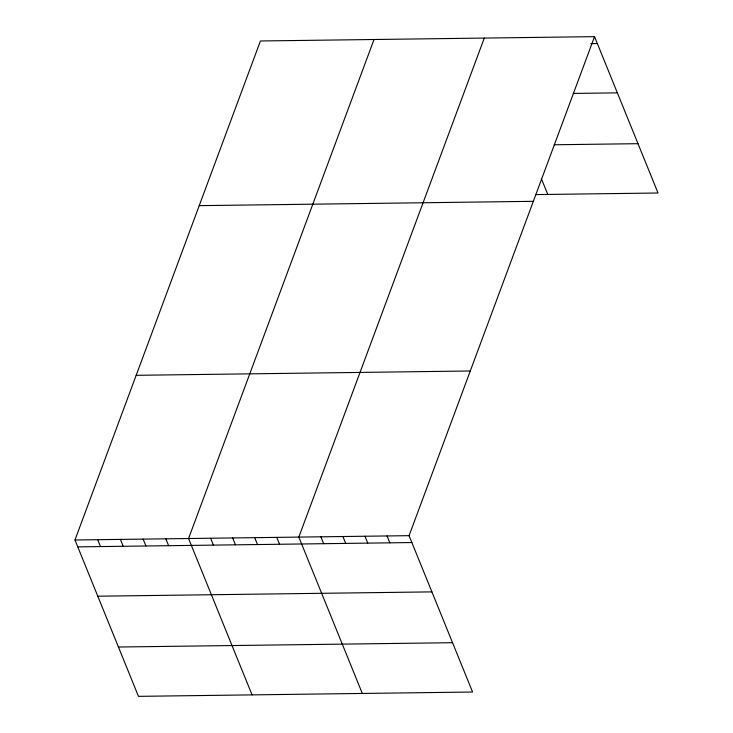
<?xml version="1.0" encoding="UTF-8"?>
<svg xmlns="http://www.w3.org/2000/svg" width="733" height="733" viewBox="0 0 733 733"><rect width="100%" height="100%" fill="white"/><g stroke="black" fill="none" stroke-linecap="round" stroke-linejoin="round"><path stroke-width="1.1" d="M594.536 36.65L409.078 535.667L472.574 692.025L138.464 696.35L74.968 539.992L260.426 40.975L594.536 36.65L658.032 193.008L535.649 194.593M374.022 39.5L188.564 538.517L252.06 694.884M484.284 38.079L298.826 537.097L362.313 693.455M590.725 43.623L597.34 43.54M573.261 93.43L617.369 92.862M554.203 144.768L638.003 143.686M199.22 205.652L533.34 201.328M136.173 375.314L470.284 370.99M74.968 539.992L409.078 535.667M77.762 546.873L411.882 542.548M97.791 596.204L431.911 591.879M118.425 647.019L452.545 642.704M541.385 178.696L547.771 194.437M387.033 535.951L389.828 542.832M364.979 536.235L367.774 543.126M342.925 536.519L345.719 543.41M320.88 536.803L323.674 543.694M276.772 537.381L279.566 544.262M254.718 537.665L257.521 544.546M232.673 537.949L235.467 544.83M210.618 538.233L213.413 545.123M165.85 538.81L168.645 545.7M143.127 539.103L145.922 545.993M120.404 539.406L123.199 546.287M97.691 539.699L100.485 546.58"/></g></svg>
